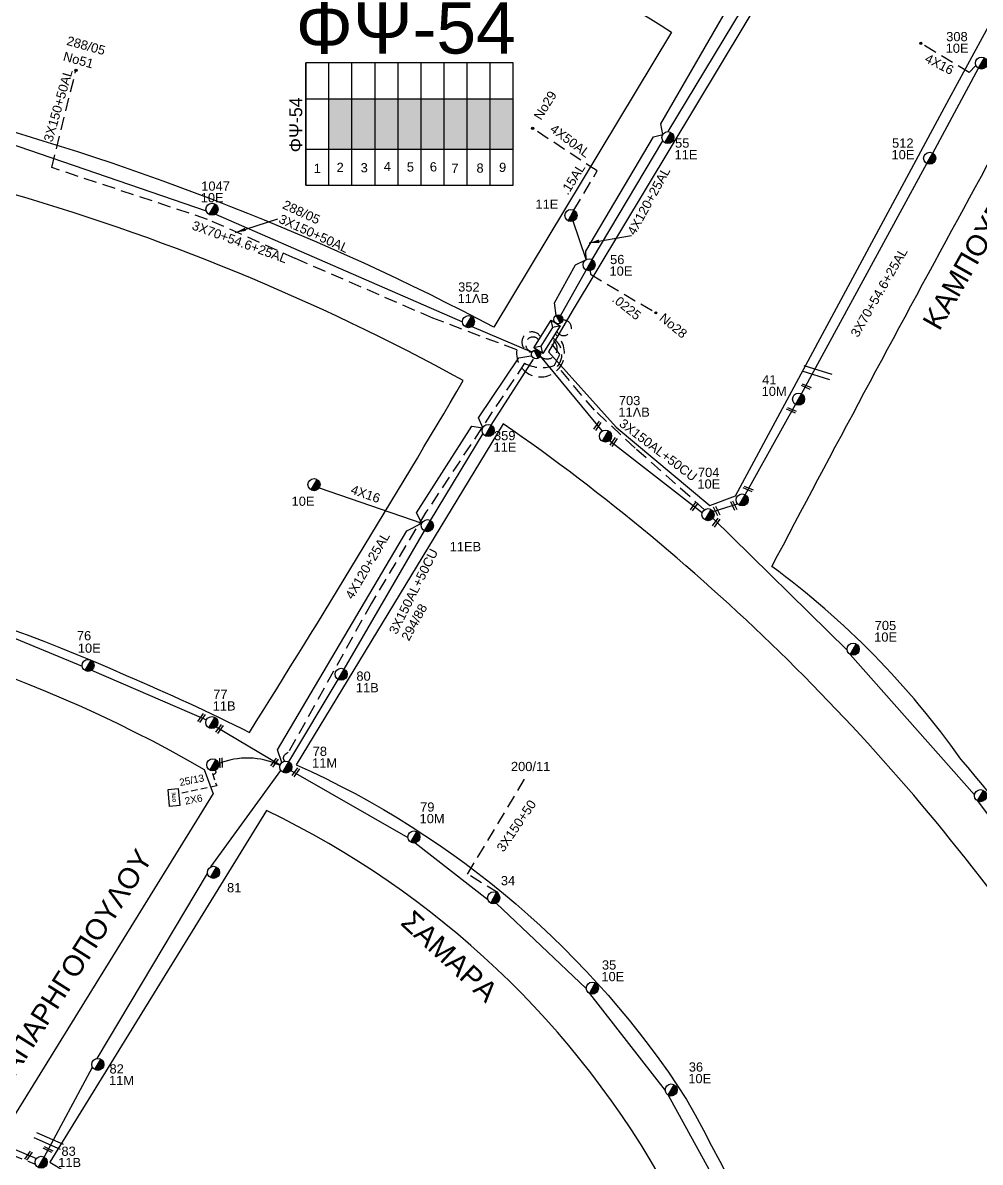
# Model space of a CAD drawing. Header units: millimetres. Extents: x 875 to 3140, y 727 to 1775.
# Drawn here: x 2348.5 to 2535.6, y 1339.2 to 1561.9 of the extents above; entities that cross this region are included whole.
import ezdxf
from ezdxf.enums import TextEntityAlignment as Align

# ---------------------------------------------------------------- set-up
doc = ezdxf.new("R2010")
doc.units = ezdxf.units.MM
doc.linetypes.add('DASHED', pattern=[19.05, 12.7, -6.35])
for name, color, linetype in [('Pillar OTE', 7, 'Continuous'), ('Ασφαλειοκιβώτια Χ.Τ 9 αναχωρήσεων', 7, 'Continuous'), ('Γέφυρες Εναερίου Δικτύου', 7, 'Continuous'), ('Γυμνά εναέρια ΧΤ (3Φ)   4x50AL', 7, 'Continuous'), ('Εναέρια παροχή ΧΤ 4x16', 7, 'SYN_LINE'), ('Επιγραφές - Σχήματα', 7, 'Continuous'), ('Καλώδια ΧΤ   2x6AL', 7, 'DASHED'), ('Καλώδια ΧΤ   3x150+50AL', 7, 'DASHED'), ('Καλώδια ΧΤ   3x150+70AL', 7, 'DASHED'), ('Καλώδια ΧΤ   3x150AL+50CU', 7, 'DASHED'), ('Μηχανική τομή', 7, 'Continuous'), ('Στύλος ΦΜ', 7, 'Continuous'), ('Στύλος ΦΜ @ 1', 7, 'Continuous'), ('Συνδέσεις', 7, 'Continuous'), ('Συνεστραμμένα ΧΤ   3x70+54.6+25AL', 7, 'SYN_LINE'), ('Συνεστραμμένα ΧΤ   4x120+25AL', 7, 'SYN_LINE'), ('Τομή', 7, 'Continuous'), ('Υποσταθμός εναέριος 2 στύλων', 7, 'Continuous'), ('Υποσταθμός πόλεως', 7, 'Continuous'), ('Υπόβαθρο ΔΕΗ', 7, 'Continuous'), ('Υπόγεια Καλώδια Δικτύου ΧΤ   .15', 7, 'DASHED'), ('Υπόγεια καλώδια Παροχών ΧΤ   .0225', 7, 'DASHED')]:
    doc.layers.add(name, color=color, linetype=linetype)
doc.styles.add('ar', font='arial.ttf')
doc.styles.get("Standard").update_dxf_attribs({"font": 'arial.ttf'})
doc.linetypes.add('SYN_LINE', pattern='A,0.5,-0.0001,["/\\/\\/\\/",Standard,S=0.1,R=0,X=0,Y=-0.05],-0.25', length=0.7501)
doc.dimstyles.new('ISO-25', dxfattribs={"dimtxt": 2.5, "dimasz": 2.5, "dimexe": 1.25, "dimexo": 0.625, "dimtad": 1, "dimtxsty": 'Standard', "dimcen": 2.5, "dimadec": 0, "dimazin": 0, "dimtfac": 1, "dimtmove": 0, "dimatfit": 3, "dimfxl": 1, "dimarcsym": 0})

# ---------------------------------------------------------------- blocks, each defined once
blk = doc.blocks.new('ΥΠΑΡΧΩΝ ΤΣΙΜΕΝΤΕΝΙΟΣ ΣΤΥΛΟΣ')
at = {"layer": 'Στύλος ΦΜ'}
blk.add_hatch(color=256, dxfattribs=at).paths.add_polyline_path([(-1.29, -2.28, 0.574793), (2.62, 0, 0.268822), (1.3, 2.27)])
blk.add_line((-1.29, -2.28), (1.3, 2.27), dxfattribs=at)
blk.add_circle((0, 0), 2.62, dxfattribs=at)
at = {"layer": 'Στύλος ΦΜ', "flags": 4}
for tag, p in [('ΑΡΙΘΜΟΣ', (-4.68, 8.05)), ('ΤΥΠΟΣ', (-4.91, 3.03))]:
    blk.add_attdef(tag, p, '', height=4, dxfattribs=at)
blk = doc.blocks.new('ΥΠΟΣΤΑΘΜΟΣ ΕΝΑΕΡΙΟΣ ΕΠΙ 2 ΣΤΥΛΩΝ')
at = {"layer": 'Υποσταθμός εναέριος 2 στύλων', "linetype": 'Continuous'}
for points in [[(-11.97, -2.11, 0.574793), (-8.45, -0.07, 0.268822), (-9.64, 1.98)], [(9.68, -2.15, 0.574793), (13.19, -0.1, 0.268822), (12.01, 1.95)]]:
    blk.add_hatch(color=256, dxfattribs=at).paths.add_polyline_path(points)
for p, q in [((-11.97, -2.11), (-9.64, 1.98)), ((9.68, -2.15), (12.01, 1.95))]:
    blk.add_line(p, q, dxfattribs=at)
for centre in [(-10.81, -0.07), (10.84, -0.1)]:
    blk.add_circle(centre, 2.36, dxfattribs=at)
at = {"layer": 'Υποσταθμός πόλεως', "linetype": 'Continuous', "ltscale": 40}
blk.add_lwpolyline([(-8.57, 2.82), (8.57, 2.82), (8.57, -2.82), (-8.57, -2.82)], close=True, dxfattribs=at)
for points in [[(-5.75, 0), (-8.57, 2.82)], [(-8.57, -2.82), (-5.75, 0)], [(-5.75, 0), (5.75, 0)], [(5.75, 0), (8.57, 2.82)], [(8.57, -2.82), (5.75, 0)]]:
    blk.add_lwpolyline(points, dxfattribs=at)
at = {"layer": 'Υποσταθμός εναέριος 2 στύλων', "ltscale": 40, "flags": 1}
for tag, p in [('ΜΕΤΑΣΧΗΜΑΤΙΣΜΟΣ', (14.09, 2.51)), ('ΙΣΧΥΣ', (14.07, -0.28)), ('ΑΡΙΘΜΟΣ', (14.19, -3))]:
    blk.add_attdef(tag, p, '', height=1.8, dxfattribs=at)
blk = doc.blocks.new('ΤΟΜΗ')
at = {"layer": 'Τομή', "ltscale": 40}
for p, q in [((-5.68, 0), (5.68, 0)), ((5.68, -2.33), (-5.68, -2.33))]:
    blk.add_line(p, q, dxfattribs=at)
blk = doc.blocks.new('ΑΣΦΑΛΕΙΟΚΙΒΩΤΙΟ ΥΠΟΣΤΑΘΜΟΥ 9 ΑΝΑΧΩΡΗΣΕΩΝ')
at = {"layer": 'Ασφαλειοκιβώτια Χ.Τ 9 αναχωρήσεων', "ltscale": 40}
for p, q in [((-23.8, 40.36), (24.02, 40.36)), ((-9.72, 40.36), (-9.72, -40.64)), ((9.94, 40.36), (9.94, -40.64)), ((-23.8, 31.36), (24.02, 31.36)), ((-23.8, 22.36), (24.02, 22.36)), ((-23.8, 13.36), (24.02, 13.36)), ((-23.8, 4.36), (24.02, 4.36)), ((-23.8, -4.64), (24.02, -4.64)), ((-23.8, -13.64), (24.02, -13.64)), ((-23.8, -22.64), (24.02, -22.64)), ((-23.8, -31.64), (24.02, -31.64))]:
    blk.add_line(p, q, dxfattribs=at)
at = {"layer": 'Ασφαλειοκιβώτια Χ.Τ 9 αναχωρήσεων'}
blk.add_lwpolyline([(-23.8, -40.64), (24.02, -40.64), (24.02, 40.36), (-23.8, 40.36)], close=True, dxfattribs=at)
for s, rotation, p in [('1', 270, (-18.96, 37.31)), ('2', 270, (-18.6, 28.38)), ('3', 270, (-18.74, 18.97)), ('4', 270, (-18.26, 9.95)), ('5', 270, (-18.42, 0.93)), ('6', 274.9707, (-18.52, -8.21)), ('7', 270, (-19, -16.47)), ('8', 270, (-18.86, -26.29)), ('9', 266.863, (-18.5, -35))]:
    blk.add_text(s, height=3.6, rotation=rotation, dxfattribs=at).set_placement(p)
at = {"layer": 'Ασφαλειοκιβώτια Χ.Τ 9 αναχωρήσεων', "ltscale": 40}
for tag, height, p in [('ΟΝΟΜΑ', 5, (-0.16, 44.31)), ('ΚΕΙΜΕΝΟ 1', 2, (17.06, 35.59)), ('ΚΕΙΜΕΝΟ 2', 2, (17.06, 26.88)), ('ΚΕΙΜΕΝΟ 3', 2, (17.06, 17.69)), ('ΚΕΙΜΕΝΟ 4', 2, (17.06, 8.71)), ('ΚΕΙΜΕΝΟ 5', 2, (17.06, -0.13)), ('ΚΕΙΜΕΝΟ 6', 2, (17.06, -9.05)), ('ΚΕΙΜΕΝΟ 7', 2, (17.06, -18.13)), ('ΚΕΙΜΕΝΟ 8', 2, (17.06, -26.85)), ('ΚΕΙΜΕΝΟ 9', 2, (17.06, -35.99)), ('ΣΧ', 2, (-0.1, -42.64))]:
    blk.add_attdef(tag, text='', height=height, dxfattribs=at).set_placement(p, align=Align.MIDDLE_CENTER)
blk = doc.blocks.new('_ΣΥΝΔΕΣΗ')
at = {"layer": 'Συνδέσεις', "linetype": 'SYN_LINE', "ltscale": 40}
blk.add_hatch(color=256, dxfattribs=at).paths.add_polyline_path([(0.5, -0.01, 1), (-0.5, -0.01, 1)])
at = {"layer": 'Συνδέσεις'}
blk.add_circle((0, -0.01), 0.5, dxfattribs=at)
blk = doc.blocks.new('ΜΗΧΑΝΙΚΗ ΤΟΜΗ')
at = {"layer": 'Μηχανική τομή', "ltscale": 40}
for p, q in [((-1.89, 0.78), (1.89, 0.78)), ((1.89, 0), (-1.89, 0))]:
    blk.add_line(p, q, dxfattribs=at)
blk = doc.blocks.new('PILLAR ΟΤΕ')
at = {"layer": 'Pillar OTE', "ltscale": 40}
blk.add_lwpolyline([(-3.31, 2.02), (3.39, 2.02), (3.39, -1.99), (-3.31, -1.99)], close=True, dxfattribs=at)
at = {"layer": 'Pillar OTE', "insert": (-1.81, 0.71), "char_height": 1.3575, "width": 109.961, "attachment_point": 1}
blk.add_mtext('{\\fArial|b1|i0|c161|p34;OTE}', dxfattribs=at)

msp = doc.modelspace()

# ---------------------------------------------------------------- hatches: boundary and pattern name
at = {"layer": 'Ασφαλειοκιβώτια Χ.Τ 9 αναχωρήσεων', "ltscale": 20}
for color, points in [(30, [(2408.34, 1547), (2408.34, 1537.17), (2412.84, 1537.17), (2412.84, 1547)]), (62, [(2412.84, 1547), (2412.84, 1537.17), (2417.34, 1537.17), (2417.34, 1547)]), (87, [(2417.34, 1547), (2417.34, 1537.17), (2421.84, 1537.17), (2421.84, 1547)]), (1, [(2421.84, 1547), (2421.84, 1537.17), (2426.34, 1537.17), (2426.34, 1547)]), (6, [(2426.34, 1547), (2426.34, 1537.17), (2430.84, 1537.17), (2430.84, 1547)]), (173, [(2430.92, 1546.93), (2430.92, 1537.1), (2435.42, 1537.1), (2435.42, 1546.93)]), (27, [(2435.42, 1546.93), (2435.42, 1537.1), (2439.92, 1537.1), (2439.92, 1546.93)]), (2, [(2440, 1546.93), (2440, 1537.1), (2444.5, 1537.1), (2444.5, 1546.93)])]:
    msp.add_hatch(color=color, dxfattribs=at).paths.add_polyline_path(points)

# ---------------------------------------------------------------- linework, layer by layer
at = {"layer": 'Γέφυρες Εναερίου Δικτύου', "color": 30, "ltscale": 20}
msp.add_lwpolyline([(2458.59, 1515.63), (2456.02, 1523.34)], dxfattribs=at)
at = {"layer": 'Γυμνά εναέρια ΧΤ (3Φ)   4x50AL', "color": 30, "linetype": 'DASHED', "ltscale": 0.2}
msp.add_lwpolyline([(2460.75, 1532.94), (2448.12, 1541.26)], dxfattribs=at)
at = {"layer": 'Εναέρια παροχή ΧΤ 4x16', "color": 202, "linetype": 'DASHED', "ltscale": 0.2}
msp.add_lwpolyline([(2534.76, 1553.54), (2533.43, 1552.16), (2524, 1557.87)], dxfattribs=at)
at = {"layer": 'Εναέρια παροχή ΧΤ 4x16', "color": 27, "linetype": 'Continuous', "ltscale": 20}
msp.add_lwpolyline([(2406.42, 1471.02), (2426.5, 1464.09)], dxfattribs=at)
at = {"layer": 'Καλώδια ΧΤ   2x6AL', "color": 0, "linetype": 'DASHED', "ltscale": 0.1}
msp.add_lwpolyline([(2385.56, 1415.16), (2386.41, 1412.76), (2379.01, 1411.21)], dxfattribs=at)
at = {"layer": 'Καλώδια ΧΤ   2x6AL', "color": 0, "linetype": 'DASHED', "ltscale": 0.15}
msp.add_arc((2385.83, 1415.51), 0.447, 233.14, 43.7586, dxfattribs=at)
at = {"layer": 'Καλώδια ΧΤ   3x150+50AL', "color": 1, "ltscale": 0.2}
msp.add_lwpolyline([(2452.54, 1501.08, -1.73144), (2445.02, 1497.98), (2428.61, 1504.17), (2401.74, 1515.84), (2384.64, 1523.47), (2354.17, 1533.59), (2358.9, 1552.6)], format="xyb", dxfattribs=at)
at = {"layer": 'Καλώδια ΧΤ   3x150+50AL', "color": 2, "ltscale": 0.2}
msp.add_lwpolyline([(2441.39, 1391.83), (2435.44, 1395.52), (2446.93, 1414.71)], dxfattribs=at)
at = {"layer": 'Καλώδια ΧΤ   3x150+70AL', "color": 5, "ltscale": 0.2}
msp.add_lwpolyline([(2272.3, 1341.11), (2273.85, 1352.43), (2291.92, 1348.92), (2311.53, 1343.27), (2323.59, 1338.42), (2335.18, 1332.09), (2342.41, 1342.26), (2351, 1338.81)], dxfattribs=at)
at = {"layer": 'Καλώδια ΧΤ   3x150AL+50CU', "color": 6, "ltscale": 0.2}
msp.add_lwpolyline([(2452.43, 1494.95), (2453.45, 1497.08), (2451.61, 1499.53)], dxfattribs=at)
msp.add_lwpolyline([(2452.5, 1494.95, -0.213229), (2446.55, 1495.37), (2427.3, 1466.24), (2416.65, 1448.47), (2400.39, 1419.28), (2399.77, 1418.88, 0.506125), (2399.7, 1417.59)], format="xyb", dxfattribs=at)
at = {"layer": 'Καλώδια ΧΤ   3x150AL+50CU', "color": 1, "ltscale": 0.2}
msp.add_lwpolyline([(2481.75, 1466.73), (2468.17, 1478.77), (2460.24, 1486.16), (2453, 1494.75)], dxfattribs=at)
at = {"layer": 'Συνεστραμμένα ΧΤ   3x70+54.6+25AL', "color": 62, "ltscale": 20}
msp.add_lwpolyline([(2458.59, 1515.63), (2458.53, 1517.28), (2471.73, 1539.63), (2473.57, 1540.07), (2473.17, 1542.14), (2487.73, 1567.36), (2490.29, 1568.2)], dxfattribs=at)
at = {"layer": 'Συνεστραμμένα ΧΤ   3x70+54.6+25AL', "color": 202, "ltscale": 20}
for points in [[(2526.31, 1536.43), (2535.26, 1552.99)], [(2500.68, 1489.35), (2525.14, 1534.39)]]:
    msp.add_lwpolyline(points, dxfattribs=at)
at = {"layer": 'Συνεστραμμένα ΧΤ   3x70+54.6+25AL', "color": 173, "ltscale": 20}
for points in [[(2338.94, 1540.7), (2384.35, 1525.16)], [(2386.15, 1524.48), (2434.41, 1503.47)]]:
    msp.add_lwpolyline(points, dxfattribs=at)
at = {"layer": 'Συνεστραμμένα ΧΤ   3x70+54.6+25AL', "color": 62, "ltscale": 10}
msp.add_lwpolyline([(2452.72, 1504.7), (2452.44, 1507.17), (2456.52, 1514.56), (2458.4, 1515.49)], dxfattribs=at)
at = {"layer": 'Συνεστραμμένα ΧΤ   3x70+54.6+25AL', "color": 173, "ltscale": 15}
msp.add_lwpolyline([(2436.27, 1502.52), (2448.06, 1497.55)], dxfattribs=at)
at = {"layer": 'Συνεστραμμένα ΧΤ   3x70+54.6+25AL', "color": 87, "ltscale": 20}
for points in [[(2449.62, 1496.74), (2461.71, 1482.1)], [(2489.67, 1469.66), (2499.52, 1487.3)], [(2463.13, 1480.23), (2481.3, 1466.13)], [(2483.42, 1466.37), (2488.17, 1467.9)], [(2483.35, 1465.05), (2509.6, 1439.29)], [(2510.19, 1438.45), (2534.47, 1411)], [(2535.05, 1409.82), (2555.11, 1383.07)]]:
    msp.add_lwpolyline(points, dxfattribs=at)
at = {"layer": 'Συνεστραμμένα ΧΤ   3x70+54.6+25AL', "color": 6, "ltscale": 20}
for points in [[(2344.24, 1442.74), (2360.11, 1436.15)], [(2361.95, 1435.34), (2384.41, 1425.67)]]:
    msp.add_lwpolyline(points, dxfattribs=at)
at = {"layer": 'Συνεστραμμένα ΧΤ   3x70+54.6+25AL', "color": 6, "ltscale": 15}
msp.add_lwpolyline([(2386.29, 1424.3), (2398.83, 1416.88)], dxfattribs=at)
at = {"layer": 'Συνεστραμμένα ΧΤ   3x70+54.6+25AL', "color": 27, "ltscale": 20}
for points in [[(2385.29, 1396.92), (2398.94, 1415.78)], [(2363.07, 1359.5), (2384.64, 1395.62)], [(2352.7, 1340.23), (2362.14, 1357.79)]]:
    msp.add_lwpolyline(points, dxfattribs=at)
at = {"layer": 'Συνεστραμμένα ΧΤ   3x70+54.6+25AL', "color": 2, "ltscale": 20}
for points in [[(2400.9, 1415.79), (2423.76, 1402.68)], [(2425.16, 1401.61), (2439.4, 1390.53)], [(2441.01, 1389.81), (2458.62, 1373.17)], [(2459.22, 1372.21), (2474.05, 1353.22)], [(2474.64, 1352.3), (2487.23, 1329.31)]]:
    msp.add_lwpolyline(points, dxfattribs=at)
at = {"layer": 'Συνεστραμμένα ΧΤ   3x70+54.6+25AL', "color": 85, "ltscale": 20}
msp.add_lwpolyline([(2329.18, 1349.19), (2351.19, 1339.93)], dxfattribs=at)
at = {"layer": 'Συνεστραμμένα ΧΤ   3x70+54.6+25AL', "color": 0, "ltscale": 15}
msp.add_arc((2392.39, 1403.39), 14.8, 64.8741, 112.1803, dxfattribs=at)
at = {"layer": 'Συνεστραμμένα ΧΤ   4x120+25AL', "color": 30, "ltscale": 20}
for points in [[(2474.61, 1540.63), (2490.83, 1567.55)], [(2459.75, 1515.62), (2473.58, 1538.81)]]:
    msp.add_lwpolyline(points, dxfattribs=at)
at = {"layer": 'Συνεστραμμένα ΧΤ   4x120+25AL', "color": 30, "ltscale": 10}
msp.add_lwpolyline([(2453.58, 1504.65), (2458.58, 1513.57)], dxfattribs=at)
at = {"layer": 'Συνεστραμμένα ΧΤ   4x120+25AL', "color": 2, "ltscale": 15}
msp.add_lwpolyline([(2438.38, 1482.7), (2437.59, 1484.67), (2445.47, 1496.39), (2447.79, 1496.78)], dxfattribs=at)
at = {"layer": 'Συνεστραμμένα ΧΤ   4x120+25AL', "color": 27, "ltscale": 20}
for points in [[(2440.04, 1483.24), (2448.3, 1496.17)], [(2428.16, 1464.63), (2438.46, 1481.6)], [(2411.3, 1435.6), (2426.99, 1462.59)], [(2400.5, 1417.46), (2410.13, 1433.55)]]:
    msp.add_lwpolyline(points, dxfattribs=at)
at = {"layer": 'Συνεστραμμένα ΧΤ   4x120+25AL', "color": 2, "ltscale": 20}
for points in [[(2426.5, 1464.09), (2425.44, 1466.14), (2436.24, 1483.07), (2438.38, 1482.7)], [(2399.15, 1417.33), (2398.26, 1419.79), (2423.59, 1462.62), (2426.5, 1464.09)]]:
    msp.add_lwpolyline(points, dxfattribs=at)
at = {"layer": 'Συνεστραμμένα ΧΤ   4x120+25AL', "color": 30, "linetype": 'DASHED', "ltscale": 0.2}
msp.add_arc((2454.2, 1502.27), 1.51, 207.2212, 109.1019, dxfattribs=at)
at = {"layer": 'Συνεστραμμένα ΧΤ   4x120+25AL', "color": 2, "linetype": 'DASHED', "ltscale": 0.2}
msp.add_arc((2448.01, 1499.51), 1.97, 30.5132, 271.6674, dxfattribs=at)
at = {"layer": 'Συνεστραμμένα ΧΤ   4x120+25AL', "color": 173, "linetype": 'DASHED', "ltscale": 0.2}
msp.add_arc((2448.2, 1499.04), 1.43, 37.9453, 266.2556, dxfattribs=at)
at = {"layer": 'Συνεστραμμένα ΧΤ   4x120+25AL', "color": 27, "linetype": 'DASHED', "ltscale": 0.2}
msp.add_arc((2450.98, 1498.18), 1.98, 226.7043, 64.2757, dxfattribs=at)
at = {"layer": 'Συνεστραμμένα ΧΤ   4x120+25AL', "color": 1, "linetype": 'DASHED', "ltscale": 0.2}
msp.add_arc((2450.19, 1497.1), 3.67, 320.0564, 59.8165, dxfattribs=at)
at = {"layer": 'Υπόβαθρο ΔΕΗ'}
for points in [[(2475.3, 1560.07), (2440.57, 1502.41, 0.054923), (2335.55, 1543.7, 0.080919), (2214.94, 1550.53, 0.031708), (2157.17, 1540.61), (2153.99, 1542.66), (2135.84, 1606.5), (2139.21, 1611.64, -0.070138), (2287.6, 1621.75, -0.083744), (2406.95, 1596.88, -0.033469), (2475.3, 1560.07, -7.744932)], [(2568.41, 1590.86), (2644.69, 1542.17), (2602.29, 1485.8, 0.308553), (2598.08, 1472.66), (2624.78, 1391.7), (2658.29, 1288.6), (2609.11, 1274.87, 0.055227), (2572.08, 1360.75, 0.044737), (2531.81, 1418, 0.079704), (2494.89, 1455.63, -0.006283), (2568.41, 1590.86, -1.104591)], [(2163.41, 1528.84, 0.415674), (2159.81, 1523.44, 0.007297), (2180.17, 1454.04, -0.057165), (2261.02, 1461.24, -0.088469), (2368.73, 1434.32, -0.016132), (2392.81, 1423.21, 0.007039), (2434.59, 1491.97, 0.056666), (2343.65, 1529.26, 0.069942), (2227.76, 1539.29, 0.03846), (2163.41, 1528.84, 8.500528)], [(2442.41, 1483.53), (2401.96, 1416.89, -0.145088), (2478.23, 1351.47, -0.064065), (2518.71, 1250.06, -0.007079), (2597.77, 1271.65, 0.075665), (2544.89, 1382.42, 0.085809), (2442.41, 1483.53, 4.800216)], [(2385.69, 1411.25), (2344.5, 1344.53, 0.086719), (2289.3, 1363.87, 0.112148), (2206.5, 1363.26, 0.0025), (2182.98, 1443.6, -0.063811), (2267.25, 1450.71, -0.118732), (2383.98, 1415.95), (2385.71, 1411.2)], [(2396.11, 1407.96), (2353.79, 1339.24, 0.008402), (2444.65, 1286.95, -0.006365), (2506.36, 1252.36, 0.032746), (2474.58, 1333.7, 0.156027), (2396.11, 1407.96, 0.040307)]]:
    msp.add_lwpolyline(points, format="xyb", dxfattribs=at)
msp.add_lwpolyline([(2557.2, 1598.02), (2540.12, 1610.05), (2524.35, 1619.32), (2499.21, 1577.73), (2455.86, 1505.54), (2451.26, 1497.56), (2464.44, 1482.84), (2482.74, 1467.55), (2487.76, 1469.46), (2529.55, 1547.02)], close=True, dxfattribs=at)
at = {"layer": 'Υπόγεια Καλώδια Δικτύου ΧΤ   .15', "color": 30, "linetype": 'DASHED', "ltscale": 0.2}
msp.add_lwpolyline([(2456.22, 1525.24), (2460.75, 1532.94)], dxfattribs=at)
at = {"layer": 'Υπόγεια καλώδια Παροχών ΧΤ   .0225', "color": 30, "ltscale": 0.2}
msp.add_lwpolyline([(2459.41, 1513.45), (2459.44, 1512.75), (2472.2, 1505.21)], dxfattribs=at)

# ---------------------------------------------------------------- block references
at = {"layer": 'Pillar OTE', "xscale": 0.5, "yscale": 0.5, "zscale": 0.5, "rotation": 94.90433521735281}
msp.add_blockref('PILLAR ΟΤΕ', (2378.06, 1410.46), dxfattribs=at)
at = {"layer": 'Ασφαλειοκιβώτια Χ.Τ 9 αναχωρήσεων', "xscale": 0.5, "yscale": 0.5, "zscale": 0.5, "rotation": 90}
msp.add_blockref('ΑΣΦΑΛΕΙΟΚΙΒΩΤΙΟ ΥΠΟΣΤΑΘΜΟΥ 9 ΑΝΑΧΩΡΗΣΕΩΝ', (2424.02, 1542.03), dxfattribs=at).add_auto_attribs({'ΟΝΟΜΑ': 'ΦΨ-54'})
at = {"layer": 'Μηχανική τομή'}
for p, xscale, yscale, zscale, rotation in [((2501.68, 1490.97), 0.5000000000001296, 0.5000000000001296, 0.5000000000001296, 156.7365029497617), ((2498.78, 1486.36), 0.5000000000001296, 0.5000000000001296, 0.5000000000001296, 156.7365029497617), ((2460.63, 1483.24), 0.5000000000000926, 0.5000000000000926, 0.5000000000000926, 234.8458420220333), ((2463.81, 1480.1), 0.5000000000000926, 0.5000000000000926, 0.5000000000000926, 234.8458420220333), ((2490.33, 1470.98), 0.5000000000001296, 0.5000000000001296, 0.5000000000001296, 156.7365029497617), ((2479.53, 1467.48), 0.5000000000000926, 0.5000000000000926, 0.5000000000000926, 234.8458420220333), ((2487.61, 1467.61), 0.5000000000001052, 0.5000000000001052, 0.5000000000001052, 116.140274082014), ((2484.27, 1466.55), 0.5000000000001052, 0.5000000000001052, 0.5000000000001052, 116.140274082014), ((2483.83, 1464.32), 0.5000000000000926, 0.5000000000000926, 0.5000000000000926, 234.8458420220333), ((2383.26, 1426.14), 0.5000000000000926, 0.5000000000000926, 0.5000000000000926, 234.8458420220333), ((2386.81, 1424), 0.5000000000000926, 0.5000000000000926, 0.5000000000000926, 234.8458420220333), ((2387.06, 1417.26), 0.5000000000000925, 0.5000000000000925, 0.5000000000000925, 273.2499125528495), ((2397.55, 1417.42), 0.5000000000000926, 0.5000000000000926, 0.5000000000000926, 234.8458420220333), ((2401.71, 1415.54), 0.5000000000000926, 0.5000000000000926, 0.5000000000000926, 234.8458420220333), ((2349.47, 1340.61), 0.5000000000000926, 0.5000000000000926, 0.5000000000000926, 234.8458420220333), ((2353.53, 1341.87), 0.5000000000001208, 0.5000000000001208, 0.5000000000001208, 151.9718732183542)]:
    msp.add_blockref('ΜΗΧΑΝΙΚΗ ΤΟΜΗ', p, dxfattribs=dict(at, xscale=xscale, yscale=yscale, zscale=zscale, rotation=rotation))
at = {"layer": 'Στύλος ΦΜ @ 1', "ltscale": 40}
ref = msp.add_blockref('ΥΠΑΡΧΩΝ ΤΣΙΜΕΝΤΕΝΙΟΣ ΣΤΥΛΟΣ', (2535.84, 1554.02), dxfattribs=dict(at, xscale=0.4499999999998181, yscale=0.4499999999998181, zscale=0.4499999999998181))
ref.add_attrib('ΤΥΠΟΣ', '10E', (2528.84, 1556.02), dxfattribs={"layer": 'Στύλος ΦΜ', "height": 1.8, "flags": 4})
ref.add_attrib('ΑΡΙΘΜΟΣ', '308', (2528.95, 1558.29), dxfattribs={"layer": 'Στύλος ΦΜ', "height": 1.8, "flags": 4})
ref = msp.add_blockref('ΥΠΑΡΧΩΝ ΤΣΙΜΕΝΤΕΝΙΟΣ ΣΤΥΛΟΣ', (2474.57, 1539.45), dxfattribs=dict(at, xscale=0.4499999999998181, yscale=0.4499999999998181, zscale=0.4499999999998181))
ref.add_attrib('ΤΥΠΟΣ', '11E', (2475.87, 1535.22), dxfattribs={"layer": 'Στύλος ΦΜ', "height": 1.8, "flags": 4})
ref.add_attrib('ΑΡΙΘΜΟΣ', '55', (2475.97, 1537.48), dxfattribs={"layer": 'Στύλος ΦΜ', "height": 1.8, "flags": 4})
ref = msp.add_blockref('ΥΠΑΡΧΩΝ ΤΣΙΜΕΝΤΕΝΙΟΣ ΣΤΥΛΟΣ', (2525.72, 1535.41), dxfattribs=dict(at, xscale=0.4499999999998181, yscale=0.4499999999998181, zscale=0.4499999999998181))
ref.add_attrib('ΤΥΠΟΣ', '10E', (2518.26, 1535.22), dxfattribs={"layer": 'Στύλος ΦΜ', "height": 1.8, "flags": 4})
ref.add_attrib('ΑΡΙΘΜΟΣ', '512', (2518.37, 1537.48), dxfattribs={"layer": 'Στύλος ΦΜ', "height": 1.8, "flags": 4})
at = {"layer": 'Στύλος ΦΜ @ 1', "ltscale": 40, "xscale": 0.4499999999998181, "yscale": 0.4499999999998181, "zscale": 0.4499999999998181}
msp.add_blockref('ΥΠΑΡΧΩΝ ΤΣΙΜΕΝΤΕΝΙΟΣ ΣΤΥΛΟΣ', (2385.49, 1525.45), dxfattribs=at).add_auto_attribs({'ΤΥΠΟΣ': '10E', 'ΑΡΙΘΜΟΣ': '1047'})
at = {"layer": 'Στύλος ΦΜ @ 1', "ltscale": 40}
ref = msp.add_blockref('ΥΠΑΡΧΩΝ ΤΣΙΜΕΝΤΕΝΙΟΣ ΣΤΥΛΟΣ', (2455.63, 1524.22), dxfattribs=dict(at, xscale=0.4499999999998181, yscale=0.4499999999998181, zscale=0.4499999999998181))
ref.add_attrib('ΤΥΠΟΣ', '11E', (2448.69, 1525.54), dxfattribs={"layer": 'Στύλος ΦΜ', "height": 1.8, "flags": 4})
ref = msp.add_blockref('ΥΠΑΡΧΩΝ ΤΣΙΜΕΝΤΕΝΙΟΣ ΣΤΥΛΟΣ', (2459.16, 1514.6), dxfattribs=dict(at, xscale=0.4499999999998181, yscale=0.4499999999998181, zscale=0.4499999999998181))
ref.add_attrib('ΤΥΠΟΣ', '10E', (2463.16, 1512.47), dxfattribs={"layer": 'Στύλος ΦΜ', "height": 1.8, "flags": 4})
ref.add_attrib('ΑΡΙΘΜΟΣ', '56', (2463.27, 1514.73), dxfattribs={"layer": 'Στύλος ΦΜ', "height": 1.8, "flags": 4})
ref = msp.add_blockref('ΥΠΑΡΧΩΝ ΤΣΙΜΕΝΤΕΝΙΟΣ ΣΤΥΛΟΣ', (2435.59, 1503.48), dxfattribs=dict(at, xscale=0.4499999999998181, yscale=0.4499999999998181, zscale=0.4499999999998181))
ref.add_attrib('ΤΥΠΟΣ', '11ΛB', (2433.48, 1507.1), dxfattribs={"layer": 'Στύλος ΦΜ', "height": 1.8, "flags": 4})
ref.add_attrib('ΑΡΙΘΜΟΣ', '352', (2433.59, 1509.36), dxfattribs={"layer": 'Στύλος ΦΜ', "height": 1.8, "flags": 4})
ref = msp.add_blockref('ΥΠΑΡΧΩΝ ΤΣΙΜΕΝΤΕΝΙΟΣ ΣΤΥΛΟΣ', (2500.1, 1488.33), dxfattribs=dict(at, xscale=0.4499999999998181, yscale=0.4499999999998181, zscale=0.4499999999998181))
ref.add_attrib('ΤΥΠΟΣ', '10M', (2492.88, 1488.96), dxfattribs={"layer": 'Στύλος ΦΜ', "height": 1.8, "flags": 4})
ref.add_attrib('ΑΡΙΘΜΟΣ', '41', (2492.98, 1491.22), dxfattribs={"layer": 'Στύλος ΦΜ', "height": 1.8, "flags": 4})
ref = msp.add_blockref('ΥΠΑΡΧΩΝ ΤΣΙΜΕΝΤΕΝΙΟΣ ΣΤΥΛΟΣ', (2462.37, 1481.12), dxfattribs=dict(at, xscale=0.4499999999998181, yscale=0.4499999999998181, zscale=0.4499999999998181))
ref.add_attrib('ΤΥΠΟΣ', '11ΛB', (2464.88, 1484.9), dxfattribs={"layer": 'Στύλος ΦΜ', "height": 1.8, "flags": 4})
ref.add_attrib('ΑΡΙΘΜΟΣ', '703', (2464.99, 1487.16), dxfattribs={"layer": 'Στύλος ΦΜ', "height": 1.8, "flags": 4})
ref = msp.add_blockref('ΥΠΑΡΧΩΝ ΤΣΙΜΕΝΤΕΝΙΟΣ ΣΤΥΛΟΣ', (2439.46, 1482.22), dxfattribs=dict(at, xscale=0.4499999999998181, yscale=0.4499999999998181, zscale=0.4499999999998181))
ref.add_attrib('ΤΥΠΟΣ', '11E', (2440.49, 1478.05), dxfattribs={"layer": 'Στύλος ΦΜ', "height": 1.8, "flags": 4})
ref.add_attrib('ΑΡΙΘΜΟΣ', '359', (2440.59, 1480.31), dxfattribs={"layer": 'Στύλος ΦΜ', "height": 1.8, "flags": 4})
ref = msp.add_blockref('ΥΠΑΡΧΩΝ ΤΣΙΜΕΝΤΕΝΙΟΣ ΣΤΥΛΟΣ', (2482.41, 1465.76), dxfattribs=dict(at, xscale=0.4499999999998181, yscale=0.4499999999998181, zscale=0.4499999999998181))
ref.add_attrib('ΤΥΠΟΣ', '10Ε', (2480.33, 1470.86), dxfattribs={"layer": 'Στύλος ΦΜ', "height": 1.8, "flags": 4})
ref.add_attrib('ΑΡΙΘΜΟΣ', '704', (2480.44, 1473.12), dxfattribs={"layer": 'Στύλος ΦΜ', "height": 1.8, "flags": 4})
ref = msp.add_blockref('ΥΠΑΡΧΩΝ ΤΣΙΜΕΝΤΕΝΙΟΣ ΣΤΥΛΟΣ', (2405.42, 1471.63), dxfattribs=dict(at, xscale=0.4499999999998181, yscale=0.4499999999998181, zscale=0.4499999999998181))
ref.add_attrib('ΤΥΠΟΣ', '10E', (2401.04, 1467.49), dxfattribs={"layer": 'Στύλος ΦΜ', "height": 1.8, "flags": 4})
at = {"layer": 'Στύλος ΦΜ @ 1', "ltscale": 40, "xscale": 0.4499999999998181, "yscale": 0.4499999999998181, "zscale": 0.4499999999998181}
for p in [(2489.09, 1468.64), (2385.63, 1416.88)]:
    msp.add_blockref('ΥΠΑΡΧΩΝ ΤΣΙΜΕΝΤΕΝΙΟΣ ΣΤΥΛΟΣ', p, dxfattribs=at)
at = {"layer": 'Στύλος ΦΜ @ 1', "ltscale": 40}
ref = msp.add_blockref('ΥΠΑΡΧΩΝ ΤΣΙΜΕΝΤΕΝΙΟΣ ΣΤΥΛΟΣ', (2427.57, 1463.61), dxfattribs=dict(at, xscale=0.4499999999998181, yscale=0.4499999999998181, zscale=0.4499999999998181))
ref.add_attrib('ΤΥΠΟΣ', '11EB', (2431.93, 1458.62), dxfattribs={"layer": 'Στύλος ΦΜ', "height": 1.8, "flags": 4})
ref = msp.add_blockref('ΥΠΑΡΧΩΝ ΤΣΙΜΕΝΤΕΝΙΟΣ ΣΤΥΛΟΣ', (2361.27, 1436.31), dxfattribs=dict(at, xscale=0.4499999999998181, yscale=0.4499999999998181, zscale=0.4499999999998181))
ref.add_attrib('ΤΥΠΟΣ', '10E', (2359.27, 1438.78), dxfattribs={"layer": 'Στύλος ΦΜ', "height": 1.8, "flags": 4})
ref.add_attrib('ΑΡΙΘΜΟΣ', '76', (2359.09, 1441.22), dxfattribs={"layer": 'Στύλος ΦΜ', "height": 1.8, "flags": 4})
ref = msp.add_blockref('ΥΠΑΡΧΩΝ ΤΣΙΜΕΝΤΕΝΙΟΣ ΣΤΥΛΟΣ', (2510.77, 1439.47), dxfattribs=dict(at, xscale=0.4499999999998181, yscale=0.4499999999998181, zscale=0.4499999999998181))
ref.add_attrib('ΤΥΠΟΣ', '10E', (2514.87, 1440.94), dxfattribs={"layer": 'Στύλος ΦΜ', "height": 1.8, "flags": 4})
ref.add_attrib('ΑΡΙΘΜΟΣ', '705', (2514.98, 1443.21), dxfattribs={"layer": 'Στύλος ΦΜ', "height": 1.8, "flags": 4})
ref = msp.add_blockref('ΥΠΑΡΧΩΝ ΤΣΙΜΕΝΤΕΝΙΟΣ ΣΤΥΛΟΣ', (2410.72, 1434.57), dxfattribs=dict(at, xscale=0.4499999999998181, yscale=0.4499999999998181, zscale=0.4499999999998181))
ref.add_attrib('ΤΥΠΟΣ', '11B', (2413.59, 1431.04), dxfattribs={"layer": 'Στύλος ΦΜ', "height": 1.8, "flags": 4})
ref.add_attrib('ΑΡΙΘΜΟΣ', '80', (2413.7, 1433.31), dxfattribs={"layer": 'Στύλος ΦΜ', "height": 1.8, "flags": 4})
ref = msp.add_blockref('ΥΠΑΡΧΩΝ ΤΣΙΜΕΝΤΕΝΙΟΣ ΣΤΥΛΟΣ', (2385.45, 1425.13), dxfattribs=dict(at, xscale=0.4499999999998181, yscale=0.4499999999998181, zscale=0.4499999999998181))
ref.add_attrib('ΤΥΠΟΣ', '11B', (2385.62, 1427.48), dxfattribs={"layer": 'Στύλος ΦΜ', "height": 1.8, "flags": 4})
ref.add_attrib('ΑΡΙΘΜΟΣ', '77', (2385.72, 1429.75), dxfattribs={"layer": 'Στύλος ΦΜ', "height": 1.8, "flags": 4})
ref = msp.add_blockref('ΥΠΑΡΧΩΝ ΤΣΙΜΕΝΤΕΝΙΟΣ ΣΤΥΛΟΣ', (2399.92, 1416.44), dxfattribs=dict(at, xscale=0.4499999999998181, yscale=0.4499999999998181, zscale=0.4499999999998181))
ref.add_attrib('ΤΥΠΟΣ', '11M', (2405.05, 1416.35), dxfattribs={"layer": 'Στύλος ΦΜ', "height": 1.8, "flags": 4})
ref.add_attrib('ΑΡΙΘΜΟΣ', '78', (2405.16, 1418.61), dxfattribs={"layer": 'Στύλος ΦΜ', "height": 1.8, "flags": 4})
ref = msp.add_blockref('ΥΠΑΡΧΩΝ ΤΣΙΜΕΝΤΕΝΙΟΣ ΣΤΥΛΟΣ', (2535.64, 1410.84), dxfattribs=dict(at, xscale=0.4499999999998181, yscale=0.4499999999998181, zscale=0.4499999999998181))
ref.add_attrib('ΤΥΠΟΣ', '11M', (2538.76, 1411.72), dxfattribs={"layer": 'Στύλος ΦΜ', "height": 1.8, "flags": 4})
ref.add_attrib('ΑΡΙΘΜΟΣ', '706', (2538.87, 1413.99), dxfattribs={"layer": 'Στύλος ΦΜ', "height": 1.8, "flags": 4})
ref = msp.add_blockref('ΥΠΑΡΧΩΝ ΤΣΙΜΕΝΤΕΝΙΟΣ ΣΤΥΛΟΣ', (2424.94, 1402.77), dxfattribs=dict(at, xscale=0.4499999999998181, yscale=0.4499999999998181, zscale=0.4499999999998181))
ref.add_attrib('ΤΥΠΟΣ', '10M', (2426.05, 1405.47), dxfattribs={"layer": 'Στύλος ΦΜ', "height": 1.8, "flags": 4})
ref.add_attrib('ΑΡΙΘΜΟΣ', '79', (2426.16, 1407.73), dxfattribs={"layer": 'Στύλος ΦΜ', "height": 1.8, "flags": 4})
ref = msp.add_blockref('ΥΠΑΡΧΩΝ ΤΣΙΜΕΝΤΕΝΙΟΣ ΣΤΥΛΟΣ', (2385.79, 1395.86), dxfattribs=dict(at, xscale=0.4499999999998181, yscale=0.4499999999998181, zscale=0.4499999999998181))
ref.add_attrib('ΤΥΠΟΣ', '81', (2388.43, 1391.96), dxfattribs={"layer": 'Στύλος ΦΜ', "height": 1.8, "flags": 4})
ref = msp.add_blockref('ΥΠΑΡΧΩΝ ΤΣΙΜΕΝΤΕΝΙΟΣ ΣΤΥΛΟΣ', (2440.52, 1390.89), dxfattribs=dict(at, xscale=0.4499999999998181, yscale=0.4499999999998181, zscale=0.4499999999998181))
ref.add_attrib('ΤΥΠΟΣ', '34', (2441.93, 1393.34), dxfattribs={"layer": 'Στύλος ΦΜ', "height": 1.8, "flags": 4})
ref = msp.add_blockref('ΥΠΑΡΧΩΝ ΤΣΙΜΕΝΤΕΝΙΟΣ ΣΤΥΛΟΣ', (2459.8, 1373.23), dxfattribs=dict(at, xscale=0.4499999999998181, yscale=0.4499999999998181, zscale=0.4499999999998181))
ref.add_attrib('ΤΥΠΟΣ', '10E', (2461.57, 1374.59), dxfattribs={"layer": 'Στύλος ΦΜ', "height": 1.8, "flags": 4})
ref.add_attrib('ΑΡΙΘΜΟΣ', '35', (2461.68, 1376.86), dxfattribs={"layer": 'Στύλος ΦΜ', "height": 1.8, "flags": 4})
ref = msp.add_blockref('ΥΠΑΡΧΩΝ ΤΣΙΜΕΝΤΕΝΙΟΣ ΣΤΥΛΟΣ', (2363.19, 1358.33), dxfattribs=dict(at, xscale=0.4499999999998181, yscale=0.4499999999998181, zscale=0.4499999999998181))
ref.add_attrib('ΤΥΠΟΣ', '11M', (2365.36, 1354.28), dxfattribs={"layer": 'Στύλος ΦΜ', "height": 1.8, "flags": 4})
ref.add_attrib('ΑΡΙΘΜΟΣ', '82', (2365.46, 1356.55), dxfattribs={"layer": 'Στύλος ΦΜ', "height": 1.8, "flags": 4})
ref = msp.add_blockref('ΥΠΑΡΧΩΝ ΤΣΙΜΕΝΤΕΝΙΟΣ ΣΤΥΛΟΣ', (2475.22, 1353.33), dxfattribs=dict(at, xscale=0.4499999999998181, yscale=0.4499999999998181, zscale=0.4499999999998181))
ref.add_attrib('ΤΥΠΟΣ', '10E', (2478.55, 1354.65), dxfattribs={"layer": 'Στύλος ΦΜ', "height": 1.8, "flags": 4})
ref.add_attrib('ΑΡΙΘΜΟΣ', '36', (2478.65, 1356.92), dxfattribs={"layer": 'Στύλος ΦΜ', "height": 1.8, "flags": 4})
ref = msp.add_blockref('ΥΠΑΡΧΩΝ ΤΣΙΜΕΝΤΕΝΙΟΣ ΣΤΥΛΟΣ', (2352.11, 1339.2), dxfattribs=dict(at, xscale=0.4499999999998181, yscale=0.4499999999998181, zscale=0.4499999999998181))
ref.add_attrib('ΤΥΠΟΣ', '11Β', (2355.43, 1338.26), dxfattribs={"layer": 'Στύλος ΦΜ', "height": 1.8, "flags": 4})
ref.add_attrib('ΑΡΙΘΜΟΣ', '83', (2356.07, 1340.46), dxfattribs={"layer": 'Στύλος ΦΜ', "height": 1.8, "flags": 4})
at = {"layer": 'Συνδέσεις', "xscale": 0.4500000000000455, "yscale": 0.4500000000000455, "zscale": 0.4500000000000455}
for p in [(2523.99, 1557.9), (2358.9, 1552.61), (2448.13, 1541.26), (2472.21, 1505.21)]:
    msp.add_blockref('_ΣΥΝΔΕΣΗ', p, dxfattribs=at)
at = {"layer": 'Τομή'}
for p, xscale, yscale, zscale, rotation in [((2503.86, 1494.09), 0.4999999999999309, 0.4999999999999309, 0.4999999999999309, 342.6549043027367), ((2353.32, 1342.82), 0.4999999999999207, 0.4999999999999207, 0.4999999999999207, 156.020041456716)]:
    msp.add_blockref('ΤΟΜΗ', p, dxfattribs=dict(at, xscale=xscale, yscale=yscale, zscale=zscale, rotation=rotation))
at = {"layer": 'Υποσταθμός εναέριος 2 στύλων', "xscale": 0.3728555119606935, "yscale": 0.3728555119606935, "zscale": 0.3728555119606935, "rotation": 57.77059997019258}
msp.add_blockref('ΥΠΟΣΤΑΘΜΟΣ ΕΝΑΕΡΙΟΣ ΕΠΙ 2 ΣΤΥΛΩΝ', (2450.95, 1500.52), dxfattribs=at)

# ---------------------------------------------------------------- texts
at = {"layer": 'Γυμνά εναέρια ΧΤ (3Φ)   4x50AL', "ltscale": 20}
msp.add_text('4X50AL', height=1.8, rotation=323.154, dxfattribs=at).set_placement((2455.49, 1538.83), align=Align.MIDDLE)
at = {"layer": 'Εναέρια παροχή ΧΤ 4x16', "ltscale": 20}
for rotation, p in [(332.9696, (2527.62, 1553.8)), (340.7255, (2415.5, 1469.82))]:
    msp.add_text('4X16', height=1.8, rotation=rotation, dxfattribs=at).set_placement(p, align=Align.MIDDLE)
at = {"layer": 'Επιγραφές - Σχήματα', "ltscale": 20, "insert": (2401.86, 1565.87), "char_height": 10, "width": 19.3816, "attachment_point": 1, "style": 'ar'}
msp.add_mtext('ΦΨ-54', dxfattribs=at)
at = {"layer": 'Επιγραφές - Σχήματα', "ltscale": 20, "attachment_point": 1, "style": 'ar'}
for s, insert, char_height, width, rotation in [('288/05', (2357.42, 1559.34), 1.8, 7.4435, 344.4629), ('Νο51', (2356.74, 1556.29), 1.8, 7.4435, 344.4629), ('Νο29', (2448.24, 1543.68), 1.8, 7.4435, 58.0759), ('ΚΑΜΠΟΥΡΟΓΛΟΥ', (2524.13, 1503.47), 4, 19.3816, 60.3734), ('288/05', (2399.86, 1527.32), 1.8, 8.3273, 335.0923), ('Νο28', (2473.89, 1505.29), 1.8, 7.4435, 320.6603), ('294/88', (2422.38, 1441.8), 1.8, 7.4435, 61.5094), ('ΠΑΠΑΡΗΓΟΠΟΥΛΟΥ', (2341.48, 1354.61), 4, 19.3816, 57.7039), ('ΣΑΜΑΡΑ', (2424.83, 1388.74), 4, 19.3816, 317.2373)]:
    msp.add_mtext(s, dxfattribs=dict(at, insert=insert, char_height=char_height, width=width, rotation=rotation))
at = {"layer": 'Επιγραφές - Σχήματα', "color": 1, "ltscale": 20, "insert": (2443.9, 1417.45), "char_height": 1.8, "attachment_point": 1, "style": 'ar'}
msp.add_mtext_dynamic_manual_height_columns('{\\C256;200/11}', width=15.7083, gutter_width=9, heights=[0], dxfattribs=at)
at = {"layer": 'Επιγραφές - Σχήματα', "color": 1, "ltscale": 20, "attachment_point": 1, "style": 'ar'}
for s, width, insert, char_height, rotation in [('{\\C256;25/13}', 15.7083, (2378.98, 1414.09), 1.4, 11.3043), ('{\\C256;2X6}', 15.7083, (2380.05, 1410.45), 1.4, 11.3043), ('{\\C256;3X150+50}', 48.0193, (2440.96, 1400.7), 1.8, 55.6997)]:
    msp.add_mtext_dynamic_manual_height_columns(s, width=width, gutter_width=9, heights=[0], dxfattribs=dict(at, insert=insert, char_height=char_height, rotation=rotation))
at = {"layer": 'Καλώδια ΧΤ   3x150+50AL', "ltscale": 0.2}
for rotation, p in [(74.0415, (2355.43, 1545.74)), (335.5748, (2405.38, 1520.71))]:
    msp.add_text('3X150+50AL', height=1.8, rotation=rotation, dxfattribs=at).set_placement(p, align=Align.MIDDLE)
at = {"layer": 'Καλώδια ΧΤ   3x150AL+50CU', "ltscale": 0.2}
for rotation, p in [(322.6747, (2472.69, 1478.41)), (63.415, (2424.84, 1450.77))]:
    msp.add_text('3X150AL+50CU', height=1.8, rotation=rotation, dxfattribs=at).set_placement(p, align=Align.MIDDLE)
at = {"layer": 'Συνεστραμμένα ΧΤ   3x70+54.6+25AL', "ltscale": 20}
for rotation, p in [(340.0045, (2390.92, 1519.06)), (60.0957, (2515.82, 1509.21))]:
    msp.add_text('3X70+54.6+25AL', height=1.8, rotation=rotation, dxfattribs=at).set_placement(p, align=Align.MIDDLE)
at = {"layer": 'Συνεστραμμένα ΧΤ   4x120+25AL', "ltscale": 20}
for rotation, p in [(61.3686, (2470.82, 1527.06)), (59.6461, (2415.87, 1455.81))]:
    msp.add_text('4X120+25AL', height=1.8, rotation=rotation, dxfattribs=at).set_placement(p, align=Align.MIDDLE)
at = {"layer": 'Υπόγεια Καλώδια Δικτύου ΧΤ   .15', "ltscale": 20, "insert": (2453.49, 1529.04), "char_height": 1.8, "width": 11.366, "attachment_point": 1, "rotation": 57.8436, "style": 'ar'}
msp.add_mtext('.15AL', dxfattribs=at)
at = {"layer": 'Υπόγεια καλώδια Παροχών ΧΤ   .0225', "ltscale": 0.2}
msp.add_text('.0225', height=1.8, rotation=321.3645, dxfattribs=at).set_placement((2466.52, 1506.33), align=Align.MIDDLE)

# ---------------------------------------------------------------- leaders
at = {"layer": 'Επιγραφές - Σχήματα', "ltscale": 40}
for points in [[(2390.11, 1520.91), (2398.33, 1523.58)], [(2459.18, 1518.86), (2467.48, 1520.33)]]:
    msp.add_leader(points, dimstyle='ISO-25', override={"dimasz": 2, "dimtad": 0}, dxfattribs=at)

doc.saveas('drawing.dxf')
